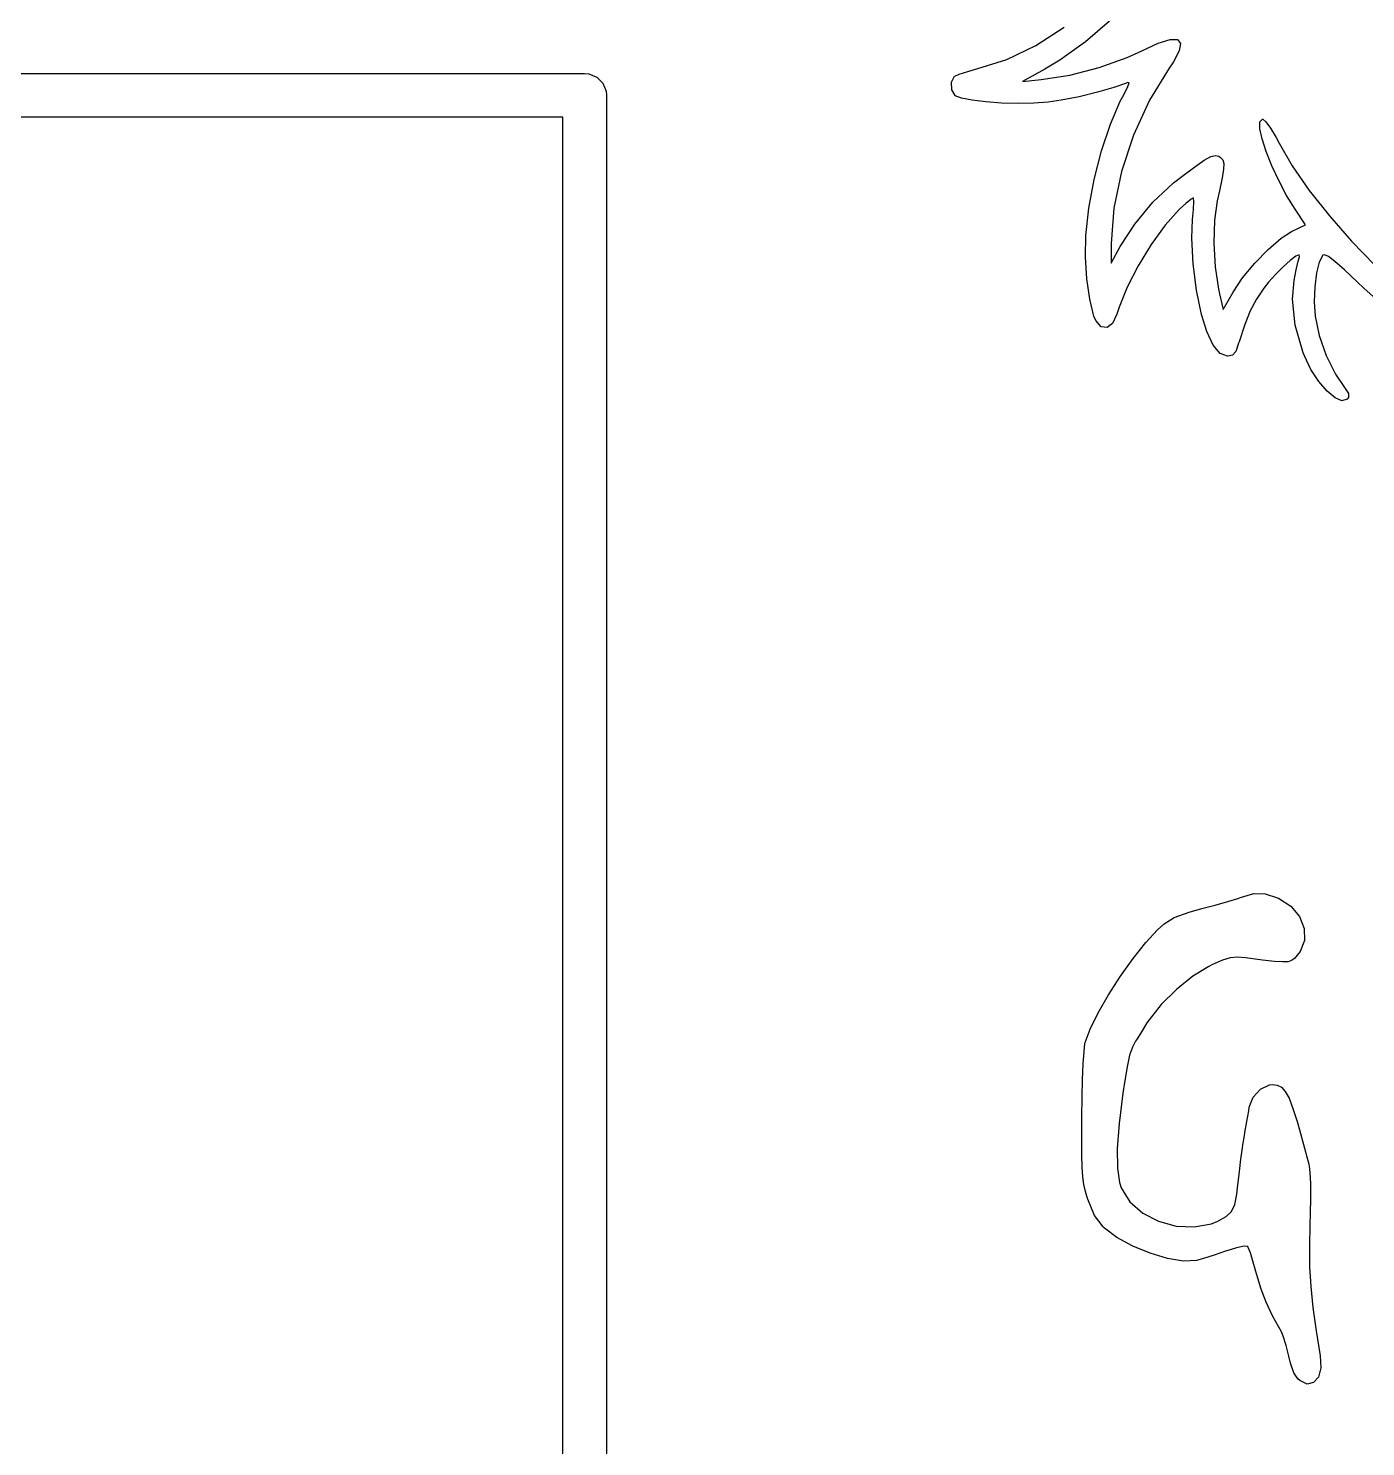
# Model space of a CAD drawing. Header units: inches. Extents: x 3.93 to 7.4, y -5.66 to -1.55.
# Drawn here: x 5.118 to 5.3596, y -5.0455 to -4.7891 of the extents above; entities that cross this region are included whole.
import ezdxf

# ---------------------------------------------------------------- set-up
doc = ezdxf.new("R2010")
doc.units = ezdxf.units.IN
doc.header["$MEASUREMENT"] = 0
doc.layers.add('F.Silkscreen', color=41, linetype='CONTINUOUS', true_color=0xf2eda1)

msp = doc.modelspace()

# ---------------------------------------------------------------- linework, layer by layer
at = {"layer": 'F.Silkscreen', "linetype": 'CONTINUOUS'}
for p, q in [((5.30002, -4.79216), (5.30513, -4.78889)), ((5.31333, -4.78779), (5.30898, -4.79154)), ((5.30898, -4.79154), (5.30435, -4.79484)), ((5.32212, -4.79178), (5.32426, -4.79111)), ((5.32426, -4.79111), (5.32562, -4.79112)), ((5.32562, -4.79112), (5.32617, -4.7918)), ((5.29476, -4.7947), (5.30002, -4.79216)), ((5.31653, -4.79435), (5.31919, -4.79312)), ((5.31919, -4.79312), (5.32212, -4.79178)), ((5.32593, -4.79315), (5.32487, -4.79515)), ((5.32617, -4.7918), (5.32593, -4.79315)), ((5.28772, -4.79685), (5.28956, -4.79636)), ((5.28956, -4.79636), (5.29476, -4.7947)), ((5.30164, -4.79644), (5.29759, -4.79867)), ((5.30435, -4.79484), (5.30164, -4.79644)), ((5.30615, -4.79754), (5.31148, -4.79616)), ((5.31148, -4.79616), (5.31653, -4.79435)), ((5.32413, -4.79625), (5.32057, -4.80209)), ((5.32487, -4.79515), (5.32413, -4.79625)), ((3.93819, -4.79724), (5.2185, -4.79724)), ((5.2185, -4.79724), (5.21927, -4.79732)), ((5.21927, -4.79732), (5.22069, -4.79791)), ((5.22069, -4.79791), (5.22178, -4.79899)), ((5.22178, -4.79899), (5.22237, -4.80041)), ((5.28479, -4.79882), (5.28535, -4.79775)), ((5.28482, -4.80017), (5.28479, -4.79882)), ((5.28535, -4.79775), (5.28537, -4.79773)), ((5.28537, -4.79773), (5.28619, -4.79734)), ((5.28619, -4.79734), (5.28772, -4.79685)), ((5.29759, -4.79867), (5.301, -4.79834)), ((5.301, -4.79834), (5.30615, -4.79754)), ((5.31637, -4.79896), (5.3141, -4.79979)), ((5.31655, -4.79889), (5.31637, -4.79896)), ((5.31686, -4.79895), (5.31655, -4.79889)), ((5.31667, -4.79958), (5.31686, -4.79895)), ((5.22237, -4.80041), (5.22244, -4.80118)), ((5.22244, -4.80118), (5.22244, -5.52165)), ((5.28542, -4.80124), (5.28482, -4.80017)), ((5.28546, -4.80127), (5.28542, -4.80124)), ((5.28657, -4.80171), (5.28546, -4.80127)), ((5.28849, -4.80209), (5.28657, -4.80171)), ((5.30785, -4.80143), (5.3046, -4.80207)), ((5.31114, -4.80064), (5.30785, -4.80143)), ((5.3141, -4.79979), (5.31114, -4.80064)), ((5.31528, -4.80223), (5.31595, -4.80095)), ((5.31595, -4.80095), (5.31667, -4.79958)), ((5.29099, -4.80238), (5.28849, -4.80209)), ((5.29384, -4.80258), (5.29099, -4.80238)), ((5.29681, -4.80266), (5.29384, -4.80258)), ((5.29968, -4.80262), (5.29681, -4.80266)), ((5.30222, -4.80242), (5.29968, -4.80262)), ((5.3046, -4.80207), (5.30222, -4.80242)), ((5.31348, -4.80641), (5.31528, -4.80223)), ((5.32057, -4.80209), (5.31766, -4.8084)), ((5.21457, -4.80512), (3.94213, -4.80512)), ((5.21457, -5.51772), (5.21457, -4.80512)), ((5.31188, -4.81124), (5.31348, -4.80641)), ((5.3405, -4.80724), (5.34051, -4.806)), ((5.34051, -4.806), (5.34096, -4.80552)), ((5.34096, -4.80552), (5.34101, -4.80551)), ((5.34101, -4.80551), (5.34155, -4.80595)), ((5.34155, -4.80595), (5.34241, -4.80713)), ((5.31766, -4.8084), (5.31549, -4.81496)), ((5.3409, -4.80908), (5.3405, -4.80724)), ((5.34163, -4.81135), (5.3409, -4.80908)), ((5.34241, -4.80713), (5.34342, -4.80884)), ((5.34342, -4.80884), (5.34396, -4.80985)), ((5.31055, -4.8164), (5.31188, -4.81124)), ((5.33166, -4.81227), (5.33249, -4.81205)), ((5.33249, -4.81205), (5.3331, -4.8122)), ((5.34266, -4.81392), (5.34163, -4.81135)), ((5.34396, -4.80985), (5.34634, -4.81393)), ((5.32637, -4.81584), (5.32875, -4.81409)), ((5.32875, -4.81409), (5.33046, -4.81293)), ((5.33046, -4.81293), (5.33166, -4.81227)), ((5.3331, -4.8122), (5.33341, -4.81241)), ((5.33341, -4.81241), (5.33379, -4.81285)), ((5.33395, -4.81453), (5.3337, -4.81612)), ((5.33379, -4.81285), (5.33398, -4.8135)), ((5.33398, -4.8135), (5.33395, -4.81453)), ((5.34391, -4.81661), (5.34266, -4.81392)), ((5.34634, -4.81393), (5.34943, -4.81837)), ((5.30958, -4.8216), (5.31055, -4.8164)), ((5.31549, -4.81496), (5.31412, -4.82156)), ((5.32118, -4.82053), (5.32487, -4.81702)), ((5.32487, -4.81702), (5.32637, -4.81584)), ((5.3337, -4.81612), (5.33321, -4.81845)), ((5.34533, -4.81928), (5.34391, -4.81661)), ((5.3285, -4.81974), (5.32806, -4.81995)), ((5.32851, -4.81975), (5.3285, -4.81974)), ((5.32855, -4.8204), (5.32851, -4.81975)), ((5.33321, -4.81845), (5.33281, -4.82023)), ((5.34688, -4.82178), (5.34533, -4.81928)), ((5.34943, -4.81837), (5.35307, -4.82298)), ((5.30905, -4.82653), (5.30958, -4.8216)), ((5.31412, -4.82156), (5.31363, -4.82795)), ((5.31788, -4.82449), (5.32118, -4.82053)), ((5.32592, -4.82184), (5.32341, -4.82466)), ((5.3271, -4.82074), (5.32592, -4.82184)), ((5.32806, -4.81995), (5.3271, -4.82074)), ((5.32834, -4.82365), (5.32849, -4.8218)), ((5.32849, -4.8218), (5.32855, -4.8204)), ((5.33281, -4.82023), (5.33229, -4.82378)), ((5.34876, -4.82457), (5.34688, -4.82178)), ((5.31527, -4.82853), (5.31788, -4.82449)), ((5.32341, -4.82466), (5.32088, -4.82814)), ((5.32821, -4.827), (5.32834, -4.82365)), ((5.33229, -4.82378), (5.33216, -4.8279)), ((5.34624, -4.82583), (5.34876, -4.82457)), ((5.35307, -4.82298), (5.35707, -4.82755)), ((5.309, -4.83038), (5.30905, -4.82655)), ((5.30905, -4.82655), (5.30905, -4.82653)), ((5.32842, -4.83164), (5.32821, -4.827)), ((5.34198, -4.82903), (5.34436, -4.82702)), ((5.34436, -4.82702), (5.34624, -4.82583)), ((5.31363, -4.82795), (5.31363, -4.82828)), ((5.31363, -4.82828), (5.31365, -4.83153)), ((5.31365, -4.83153), (5.31527, -4.82853)), ((5.32088, -4.82814), (5.31852, -4.83198)), ((5.33216, -4.8279), (5.3324, -4.83219)), ((5.33957, -4.8315), (5.34198, -4.82903)), ((5.34759, -4.82999), (5.34699, -4.83025)), ((5.34764, -4.83036), (5.34759, -4.82999)), ((5.35215, -4.83003), (5.35189, -4.83011)), ((5.35287, -4.83034), (5.35215, -4.83003)), ((5.35707, -4.82755), (5.36128, -4.83188)), ((5.30925, -4.83433), (5.309, -4.83038)), ((5.31852, -4.83198), (5.31651, -4.83586)), ((5.32902, -4.83639), (5.32842, -4.83164)), ((5.3324, -4.83219), (5.33302, -4.83625)), ((5.33738, -4.83417), (5.33957, -4.8315)), ((5.34472, -4.83216), (5.34336, -4.83352)), ((5.34598, -4.83102), (5.34472, -4.83216)), ((5.34699, -4.83025), (5.34598, -4.83102)), ((5.34706, -4.83275), (5.34741, -4.83117)), ((5.34741, -4.83117), (5.34764, -4.83036)), ((5.35122, -4.83132), (5.35071, -4.8333)), ((5.35189, -4.83011), (5.35122, -4.83132)), ((5.35405, -4.83123), (5.35287, -4.83034)), ((5.35578, -4.83276), (5.35405, -4.83123)), ((5.30976, -4.83803), (5.30925, -4.83433)), ((5.33565, -4.83679), (5.33738, -4.83417)), ((5.34206, -4.83498), (5.34124, -4.83603)), ((5.34336, -4.83352), (5.34206, -4.83498)), ((5.34641, -4.83803), (5.3467, -4.83465)), ((5.3467, -4.83465), (5.34706, -4.83275)), ((5.35071, -4.8333), (5.3504, -4.83579)), ((5.35815, -4.83499), (5.35578, -4.83276)), ((5.35925, -4.83604), (5.35815, -4.83499)), ((5.31651, -4.83586), (5.31505, -4.83948)), ((5.32996, -4.84079), (5.32902, -4.83639)), ((5.33302, -4.83625), (5.33319, -4.83704)), ((5.33319, -4.83704), (5.33388, -4.83993)), ((5.33388, -4.83993), (5.33565, -4.83679)), ((5.34124, -4.83603), (5.33986, -4.83806)), ((5.3504, -4.83579), (5.35031, -4.8385)), ((5.36317, -4.83957), (5.35925, -4.83604)), ((5.3105, -4.84108), (5.30976, -4.83803)), ((5.31505, -4.83948), (5.31467, -4.84073)), ((5.33874, -4.84015), (5.33775, -4.84262)), ((5.33986, -4.83806), (5.33874, -4.84015)), ((5.34688, -4.84276), (5.34641, -4.83803)), ((5.35031, -4.8385), (5.35048, -4.84112)), ((5.31085, -4.84192), (5.3105, -4.84108)), ((5.31181, -4.84303), (5.31085, -4.84192)), ((5.3139, -4.84241), (5.31289, -4.84318)), ((5.31467, -4.84073), (5.3139, -4.84241)), ((5.33092, -4.84385), (5.32996, -4.84079)), ((5.33775, -4.84262), (5.33673, -4.84577)), ((5.3483, -4.84771), (5.34688, -4.84276)), ((5.35048, -4.84112), (5.35121, -4.84459)), ((5.31289, -4.84318), (5.31181, -4.84303)), ((5.33208, -4.84636), (5.33092, -4.84385)), ((5.35121, -4.84459), (5.35248, -4.84822)), ((5.33333, -4.84786), (5.33208, -4.84636)), ((5.33466, -4.84835), (5.33333, -4.84786)), ((5.33613, -4.84747), (5.33554, -4.84817)), ((5.33666, -4.84599), (5.33613, -4.84747)), ((5.33673, -4.84577), (5.33666, -4.84599)), ((5.34854, -4.8483), (5.3483, -4.84771)), ((5.33468, -4.84835), (5.33466, -4.84835)), ((5.33554, -4.84817), (5.33468, -4.84835)), ((5.34973, -4.85075), (5.34854, -4.8483)), ((5.35248, -4.84822), (5.35413, -4.85159)), ((5.35114, -4.85292), (5.34973, -4.85075)), ((5.35263, -4.85467), (5.35114, -4.85292)), ((5.35413, -4.85159), (5.35576, -4.854)), ((5.35407, -4.85588), (5.35263, -4.85467)), ((5.35576, -4.854), (5.35649, -4.85509)), ((5.35649, -4.85509), (5.35651, -4.8558)), ((5.35533, -4.8564), (5.35407, -4.85588)), ((5.35628, -4.8561), (5.35533, -4.8564)), ((5.35651, -4.8558), (5.35628, -4.8561)), ((5.33001, -4.94818), (5.33243, -4.94755)), ((5.33243, -4.94755), (5.33471, -4.9469)), ((5.33471, -4.9469), (5.3365, -4.94635)), ((5.3365, -4.94635), (5.33701, -4.94617)), ((5.33701, -4.94617), (5.33939, -4.94549)), ((5.33939, -4.94549), (5.34145, -4.94551)), ((5.34145, -4.94551), (5.34367, -4.94623)), ((5.34367, -4.94623), (5.34389, -4.94633)), ((5.34389, -4.94633), (5.34608, -4.94776)), ((5.34608, -4.94776), (5.34763, -4.94965)), ((5.32318, -4.95096), (5.32504, -4.94983)), ((5.32504, -4.94983), (5.32771, -4.94882)), ((5.32771, -4.94882), (5.33001, -4.94818)), ((5.34763, -4.94965), (5.34848, -4.95179)), ((5.31989, -4.95433), (5.322, -4.95202)), ((5.322, -4.95202), (5.32318, -4.95096)), ((5.34848, -4.95179), (5.34855, -4.95397)), ((5.31761, -4.95721), (5.31989, -4.95433)), ((5.34855, -4.95397), (5.34779, -4.95597)), ((5.31532, -4.96044), (5.31761, -4.95721)), ((5.33377, -4.95751), (5.33194, -4.95833)), ((5.33513, -4.95708), (5.33377, -4.95751)), ((5.3364, -4.95698), (5.33513, -4.95708)), ((5.33791, -4.95711), (5.3364, -4.95698)), ((5.33792, -4.95711), (5.33791, -4.95711)), ((5.34095, -4.95749), (5.33792, -4.95711)), ((5.34312, -4.95773), (5.34095, -4.95749)), ((5.3446, -4.95783), (5.34312, -4.95773)), ((5.34558, -4.95779), (5.3446, -4.95783)), ((5.34623, -4.95758), (5.34558, -4.95779)), ((5.34673, -4.9572), (5.34623, -4.95758)), ((5.34726, -4.95664), (5.34673, -4.9572)), ((5.34779, -4.95597), (5.34726, -4.95664)), ((5.31316, -4.9638), (5.31532, -4.96044)), ((5.32839, -4.96042), (5.32541, -4.96282)), ((5.33127, -4.95866), (5.32839, -4.96042)), ((5.33194, -4.95833), (5.33127, -4.95866)), ((5.32541, -4.96282), (5.32266, -4.96555)), ((5.31128, -4.96706), (5.31316, -4.9638)), ((5.32266, -4.96555), (5.32048, -4.96829)), ((5.30983, -4.97), (5.31128, -4.96706)), ((5.32048, -4.96829), (5.3201, -4.96887)), ((5.30895, -4.9724), (5.30983, -4.97)), ((5.31922, -4.97028), (5.31818, -4.9719)), ((5.3201, -4.96887), (5.31922, -4.97028)), ((5.30874, -4.97403), (5.3089, -4.97262)), ((5.3089, -4.97262), (5.30895, -4.9724)), ((5.31746, -4.97322), (5.31697, -4.97471)), ((5.31802, -4.97214), (5.31746, -4.97322)), ((5.31818, -4.9719), (5.31802, -4.97214)), ((5.30859, -4.97624), (5.30874, -4.97403)), ((5.31697, -4.97471), (5.3165, -4.97679)), ((5.30846, -4.97907), (5.30859, -4.97624)), ((5.3165, -4.97679), (5.31602, -4.97965)), ((5.30837, -4.98232), (5.30846, -4.97907)), ((5.31602, -4.97965), (5.31574, -4.98159)), ((5.33929, -4.98227), (5.34059, -4.98083)), ((5.34059, -4.98083), (5.34222, -4.98008)), ((5.34222, -4.98008), (5.34277, -4.98002)), ((5.34277, -4.98002), (5.34363, -4.98012)), ((5.34363, -4.98012), (5.34438, -4.9805)), ((5.34438, -4.9805), (5.34508, -4.98125)), ((5.34508, -4.98125), (5.34576, -4.98248)), ((5.30832, -4.98581), (5.30837, -4.98232)), ((5.31574, -4.98159), (5.31507, -4.98706)), ((5.33859, -4.98412), (5.33929, -4.98227)), ((5.34576, -4.98248), (5.34648, -4.98431)), ((5.30831, -4.98978), (5.30832, -4.98599)), ((5.30832, -4.98599), (5.30832, -4.98581)), ((5.33816, -4.98668), (5.33849, -4.98473)), ((5.33849, -4.98473), (5.33859, -4.98412)), ((5.34648, -4.98431), (5.34728, -4.98684)), ((5.31507, -4.98706), (5.31474, -4.99156)), ((5.3377, -4.98926), (5.3378, -4.9887)), ((5.3378, -4.9887), (5.33816, -4.98668)), ((5.34728, -4.98684), (5.34821, -4.99017)), ((5.30833, -4.99271), (5.30831, -4.98978)), ((5.33727, -4.99188), (5.33747, -4.99054)), ((5.33747, -4.99054), (5.3377, -4.98926)), ((5.34821, -4.99017), (5.34933, -4.99441)), ((5.30839, -4.99496), (5.30833, -4.99271)), ((5.31474, -4.99156), (5.31476, -4.9951)), ((5.3368, -4.9957), (5.33706, -4.99351)), ((5.33706, -4.99351), (5.33727, -4.99188)), ((5.30851, -4.99669), (5.30839, -4.99496)), ((5.31476, -4.9951), (5.31511, -4.99771)), ((5.33647, -4.99868), (5.3368, -4.9957)), ((5.34933, -4.99441), (5.34941, -4.99474)), ((5.34941, -4.99474), (5.34955, -4.99589)), ((5.34955, -4.99589), (5.34964, -4.99786)), ((5.30871, -4.99808), (5.30851, -4.99669)), ((5.30899, -4.99933), (5.30871, -4.99808)), ((5.31511, -4.99771), (5.31543, -4.9987)), ((5.31543, -4.9987), (5.31701, -5.0012)), ((5.33633, -4.9998), (5.33647, -4.99868)), ((5.34964, -4.99786), (5.34966, -5.00043)), ((5.30936, -5.0006), (5.30899, -4.99933)), ((5.30939, -5.0007), (5.30936, -5.0006)), ((5.31064, -5.00366), (5.30939, -5.0007)), ((5.31701, -5.0012), (5.31935, -5.00323)), ((5.33539, -5.00294), (5.33597, -5.00169)), ((5.33597, -5.00169), (5.33633, -4.9998)), ((5.34966, -5.00043), (5.34961, -5.00337)), ((5.31217, -5.00575), (5.31064, -5.00366)), ((5.31935, -5.00323), (5.32221, -5.00472)), ((5.33291, -5.00468), (5.33443, -5.00384)), ((5.33443, -5.00384), (5.33539, -5.00294)), ((5.34961, -5.00337), (5.34955, -5.00528)), ((5.31241, -5.00598), (5.31217, -5.00575)), ((5.31468, -5.00768), (5.31241, -5.00598)), ((5.32221, -5.00472), (5.32538, -5.00558)), ((5.32538, -5.00558), (5.32863, -5.00575)), ((5.32863, -5.00575), (5.33175, -5.00515)), ((5.33175, -5.00515), (5.33291, -5.00468)), ((5.34955, -5.00528), (5.34945, -5.00929)), ((5.31753, -5.00922), (5.31468, -5.00768)), ((5.32066, -5.0105), (5.31753, -5.00922)), ((5.33764, -5.00921), (5.33628, -5.0095)), ((5.3383, -5.00927), (5.33764, -5.00921)), ((5.33839, -5.00943), (5.3383, -5.00927)), ((5.33879, -5.01045), (5.33839, -5.00943)), ((5.34945, -5.00929), (5.34949, -5.01294)), ((5.32381, -5.01143), (5.32066, -5.0105)), ((5.32669, -5.0119), (5.32381, -5.01143)), ((5.32903, -5.01182), (5.32669, -5.0119)), ((5.33034, -5.01147), (5.32903, -5.01182)), ((5.33224, -5.01087), (5.33034, -5.01147)), ((5.33429, -5.01015), (5.33224, -5.01087)), ((5.3345, -5.01007), (5.33429, -5.01015)), ((5.33628, -5.0095), (5.3345, -5.01007)), ((5.33931, -5.01213), (5.33879, -5.01045)), ((5.33989, -5.01419), (5.33931, -5.01213)), ((5.33994, -5.01437), (5.33989, -5.01419)), ((5.34071, -5.017), (5.33994, -5.01437)), ((5.34949, -5.01294), (5.34969, -5.01651)), ((5.34161, -5.01935), (5.34071, -5.017)), ((5.34969, -5.01651), (5.35008, -5.02028)), ((5.34277, -5.02179), (5.34161, -5.01935)), ((5.34438, -5.0247), (5.34277, -5.02179)), ((5.35008, -5.02028), (5.35067, -5.02454)), ((5.34473, -5.02548), (5.34438, -5.0247)), ((5.35067, -5.02454), (5.35141, -5.02903)), ((5.34527, -5.02716), (5.34473, -5.02548)), ((5.34572, -5.02909), (5.34527, -5.02716)), ((5.34603, -5.03038), (5.34572, -5.02909)), ((5.35141, -5.02903), (5.3515, -5.03121)), ((5.34666, -5.0321), (5.34603, -5.03038)), ((5.34734, -5.03319), (5.34666, -5.0321)), ((5.3515, -5.03121), (5.35106, -5.03287)), ((5.34769, -5.03352), (5.34734, -5.03319)), ((5.34903, -5.03415), (5.34769, -5.03352)), ((5.35019, -5.03389), (5.34903, -5.03415)), ((5.35106, -5.03287), (5.35019, -5.03389))]:
    msp.add_line(p, q, dxfattribs=at)

doc.saveas('drawing.dxf')
